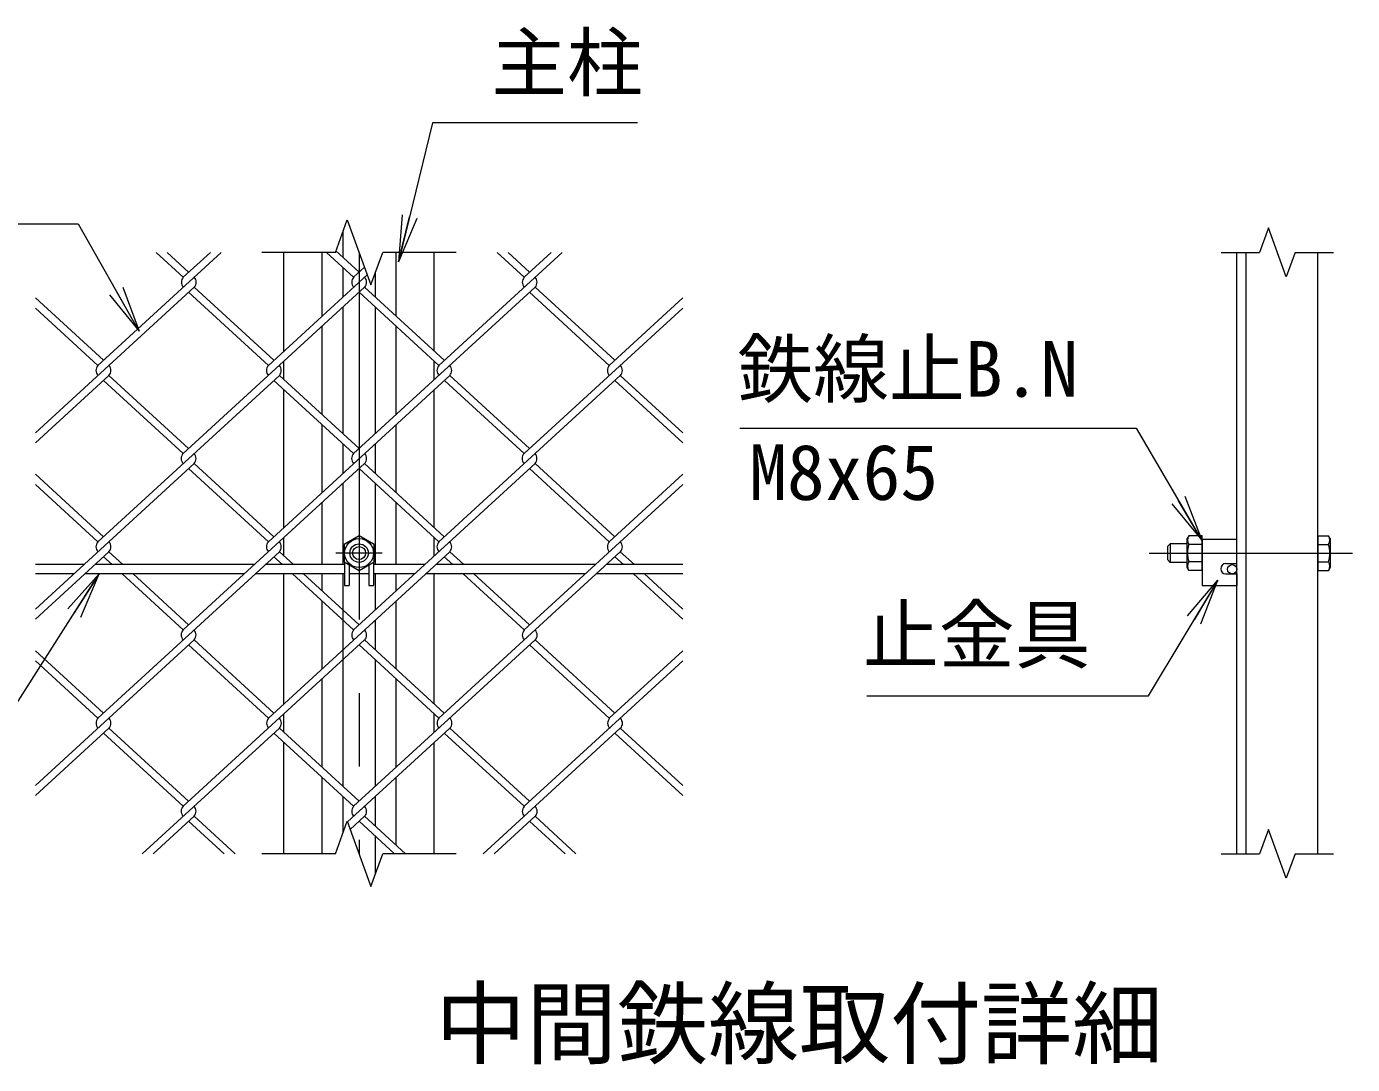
# Model space of a CAD drawing. Units: millimetres, scale not verified. Extents: x -4200 to 4200, y -2970 to 2970.
# Drawn here: x 1663 to 2810, y -1425 to -528 of the extents above; entities that cross this region are included whole.
import ezdxf
from ezdxf.enums import TextEntityAlignment as Align

# ---------------------------------------------------------------- set-up
doc = ezdxf.new("R2010")
doc.units = ezdxf.units.MM
doc.header["$LTSCALE"] = 10
doc.linetypes.add('USER1', pattern=[50.8, 31.75, -6.35, 6.35, -6.35])
for name, color, linetype, lineweight in [('0-0_D-STR1', 1, 'Continuous', 18), ('0-1_D-BMK', 2, 'USER1', 13), ('0-2_D-STR-DIM', 7, 'Continuous', 13), ('0-3_D-STR3', 3, 'Continuous', 13), ('0-7_D-STR-TXT', 7, 'Continuous', 13), ('0-8_0', 7, 'Continuous', 18), ('0-B_D-STR2', 7, 'Continuous', 13)]:
    doc.layers.add(name, color=color, linetype=linetype, lineweight=lineweight)
doc.layers.add('0-A_D-TTL-TXT', color=7, linetype='Continuous')
doc.styles.add('ＭＳ ゴシック', font='')
doc.styles.get('ＭＳ ゴシック').set_extended_font_data('MS Gothic')

# ---------------------------------------------------------------- blocks, each defined once
blk = doc.blocks.new('_Open')
at = {"layer": '0-8_0'}
blk.add_line((-10, 1.667), (0, 0), dxfattribs=at)
blk.add_lwpolyline([(-10, -1.667), (0, 0), (-10, 0)], dxfattribs=at)

msp = doc.modelspace()

# ---------------------------------------------------------------- linework, layer by layer
at = {"layer": '0-0_D-STR1'}
for p, q in [((1936.8, -705.11), (1936.8, -727.28)), ((1885.8, -808.35), (1885.8, -723.02)), ((1918.8, -778.11), (1918.8, -723.02)), ((1982.8, -778.11), (1982.8, -723.02)), ((2015.8, -808.35), (2015.8, -723.02)), ((2710.11, -1243.02), (2710.11, -723.02)), ((2718.11, -1243.02), (2718.11, -723.02)), ((2780.11, -1243.02), (2780.11, -723.02)), ((1936.8, -735.96), (1936.8, -761.62)), ((1964.8, -740.94), (1964.8, -761.62)), ((1936.8, -770.3), (1936.8, -879.76)), ((1964.8, -770.3), (1964.8, -879.76)), ((1918.8, -863.26), (1918.8, -786.79)), ((1982.8, -863.26), (1982.8, -786.79)), ((1885.8, -833.03), (1885.8, -817.03)), ((2015.8, -833.03), (2015.8, -817.03)), ((1885.8, -960.83), (1885.8, -841.71)), ((2015.8, -960.83), (2015.8, -841.71)), ((1918.8, -930.59), (1918.8, -871.95)), ((1982.8, -930.59), (1982.8, -871.95)), ((1936.8, -888.44), (1936.8, -914.1)), ((1964.8, -888.44), (1964.8, -914.1)), ((1936.8, -922.78), (1936.8, -993.02)), ((1964.8, -922.78), (1964.8, -993.02)), ((1918.8, -993.02), (1918.8, -939.27)), ((1982.8, -993.02), (1982.8, -939.27)), ((1885.8, -985.5), (1885.8, -969.51)), ((2015.8, -985.5), (2015.8, -969.51)), ((1885.8, -1113.31), (1885.8, -1001.02)), ((1918.8, -1015.74), (1918.8, -1001.02)), ((1936.8, -1001.02), (1936.8, -1184.72)), ((1964.8, -1001.02), (1964.8, -1032.24)), ((1982.8, -1015.74), (1982.8, -1001.02)), ((2015.8, -1113.31), (2015.8, -1001.02)), ((1918.8, -1083.07), (1918.8, -1024.42)), ((1982.8, -1083.07), (1982.8, -1024.42)), ((1964.8, -1040.92), (1964.8, -1066.58)), ((1964.8, -1075.26), (1964.8, -1184.72)), ((1918.8, -1168.22), (1918.8, -1091.75)), ((1982.8, -1168.22), (1982.8, -1091.75)), ((1885.8, -1137.98), (1885.8, -1121.99)), ((2015.8, -1137.98), (2015.8, -1121.99)), ((1885.8, -1243.02), (1885.8, -1146.66)), ((2015.8, -1243.02), (2015.8, -1146.66)), ((1918.8, -1243.02), (1918.8, -1176.9)), ((1982.8, -1235.55), (1982.8, -1176.9)), ((1936.8, -1193.4), (1936.8, -1225.11)), ((1964.8, -1193.4), (1964.8, -1219.05)), ((1964.8, -1227.74), (1964.8, -1260.94))]:
    msp.add_line(p, q, dxfattribs=at)
at = {"layer": '0-1_D-BMK'}
for p, q in [((1950.8, -723.02), (1950.8, -1243.02)), ((1970.8, -983.02), (1930.8, -983.02)), ((2634.12, -983.02), (2810.11, -983.02))]:
    msp.add_line(p, q, dxfattribs=at)
at = {"layer": '0-2_D-STR-DIM'}
for p, q in [((1930.28, -723.02), (1866.8, -723.02)), ((2034.8, -723.02), (1971.32, -723.02)), ((2696.61, -723.02), (2729.72, -723.02)), ((2760.5, -723.02), (2793.61, -723.02)), ((1930.28, -1243.02), (1866.8, -1243.02)), ((2034.8, -1243.02), (1971.32, -1243.02)), ((2696.61, -1243.02), (2729.72, -1243.02)), ((2760.5, -1243.02), (2793.61, -1243.02))]:
    msp.add_line(p, q, dxfattribs=at)
for points in [[(1930.28, -723.02), (1940.54, -694.83), (1961.06, -751.21), (1971.32, -723.02)], [(2760.5, -723.02), (2752.81, -744.17), (2737.42, -701.88), (2729.72, -723.02)], [(1930.28, -1243.02), (1940.54, -1214.83), (1961.06, -1271.21), (1971.32, -1243.02)], [(2760.5, -1243.02), (2752.81, -1264.17), (2737.42, -1221.88), (2729.72, -1243.02)]]:
    msp.add_lwpolyline(points, dxfattribs=at)
at = {"layer": '0-3_D-STR3'}
for p, q in [((1950.8, -968.01), (1937.8, -975.52)), ((1963.8, -975.52), (1950.8, -968.01)), ((2667.11, -995.52), (2667.11, -970.52)), ((2680.11, -998.04), (2680.11, -968.01)), ((2680.11, -971.02), (2680.11, -1011.02)), ((2680.11, -971.02), (2710.11, -971.02)), ((2780.11, -968.01), (2780.11, -998.04)), ((2780.11, -968.01), (2789.32, -968.01)), ((2790.71, -970.42), (2789.32, -968.01)), ((2790.71, -970.42), (2790.71, -995.62)), ((1937.8, -975.52), (1937.8, -990.53)), ((1963.8, -990.53), (1963.8, -975.52)), ((2652.51, -975.02), (2650.11, -977.42)), ((2650.11, -977.42), (2650.11, -988.62)), ((2667.11, -975.02), (2652.51, -975.02)), ((2680.11, -975.52), (2668.56, -975.52)), ((2780.11, -975.52), (2789.32, -975.52)), ((1712.69, -993.02), (1670.8, -993.02)), ((1860.14, -993.02), (1722.16, -993.02)), ((1938.3, -993.02), (1869.61, -993.02)), ((1937.8, -990.53), (1950.8, -998.04)), ((1938.3, -990.82), (1938.3, -1011.02)), ((1942.3, -993.13), (1942.3, -1011.02)), ((1950.8, -998.04), (1963.8, -990.53)), ((1959.3, -993.13), (1959.3, -1011.02)), ((1963.3, -990.82), (1963.3, -1011.02)), ((2007.6, -993.02), (1963.3, -993.02)), ((2155.05, -993.02), (2017.07, -993.02)), ((2230.8, -993.02), (2164.53, -993.02)), ((2667.11, -991.02), (2652.51, -991.02)), ((2680.11, -990.53), (2668.56, -990.53)), ((2700.61, -992.02), (2710.11, -992.02)), ((2780.11, -990.53), (2789.32, -990.53)), ((2790.71, -995.62), (2789.32, -998.04)), ((1703.96, -1001.02), (1670.8, -1001.02)), ((1851.41, -1001.02), (1713.43, -1001.02)), ((1938.3, -1001.02), (1860.88, -1001.02)), ((1959.3, -1001.02), (1942.3, -1001.02)), ((1998.87, -1001.02), (1963.3, -1001.02)), ((2146.32, -1001.02), (2008.34, -1001.02)), ((2230.8, -1001.02), (2155.79, -1001.02)), ((2700.61, -1001.02), (2710.11, -1001.02)), ((2710.11, -1001.02), (2710.11, -1011.02)), ((2780.11, -998.04), (2789.32, -998.04)), ((1938.3, -1011.02), (1942.3, -1011.02)), ((1959.3, -1011.02), (1963.3, -1011.02)), ((2680.11, -1011.02), (2710.11, -1011.02))]:
    msp.add_line(p, q, dxfattribs=at)
for points in [[(2680.11, -968.01), (2668.56, -968.01), (2667.11, -970.52)], [(2652.51, -975.02), (2652.51, -991.02), (2650.11, -988.62)], [(2680.11, -998.04), (2668.56, -998.04), (2667.11, -995.52)]]:
    msp.add_lwpolyline(points, dxfattribs=at)
for centre, radius in [((1950.8, -983.02), 12.5), ((1950.8, -983.02), 8), ((1950.8, -983.02), 5.6), ((2706.11, -997.02), 4)]:
    msp.add_circle(centre, radius, dxfattribs=at)
for centre, radius, start, end in [((2674.05, -971.77), 6.64, 145.61586, 214.38414), ((2783.84, -971.77), 6.64, 325.61585, 34.38415), ((2692.24, -983.02), 24.84, 162.4121, 197.5879), ((2765.64, -983.02), 24.84, 342.4121, 17.5879), ((2674.05, -994.28), 6.64, 145.61584, 214.38415), ((2700.61, -996.52), 4.5, 90, 270), ((2783.84, -994.28), 6.64, 325.61585, 34.38415)]:
    msp.add_arc(centre, radius, start, end, dxfattribs=at)
at = {"layer": '0-7_D-STR-TXT'}
for points in [[(2191.51, -611.15), (2014.19, -611.15), (1985.4, -729.19)], [(1402.26, -698.42), (1707.75, -698.42), (1759.44, -789.35)], [(2280.27, -875.09), (2623.07, -875.09), (2678.68, -969.99)], [(1474.98, -1111), (1655.86, -1111), (1724.76, -1002.71)], [(2389.97, -1106.33), (2633.79, -1106.33), (2692.66, -1008.14)]]:
    msp.add_lwpolyline(points, dxfattribs=at)
at = {"layer": '0-B_D-STR2'}
for p, q in [((1950.8, -740.11), (1930.75, -721.73)), ((1831.46, -723.02), (1724.88, -820.69)), ((1798.61, -744.45), (1775.23, -723.02)), ((1803.35, -740.11), (1784.7, -723.02)), ((1822.23, -723.02), (1798.73, -744.56)), ((1946.07, -744.45), (1922.69, -723.02)), ((2126.37, -723.02), (2019.79, -820.69)), ((2093.52, -744.45), (2070.14, -723.02)), ((2098.26, -740.11), (2079.61, -723.02)), ((2116.9, -723.02), (2093.52, -744.45)), ((1957.83, -742.34), (1872.34, -820.69)), ((1955.47, -735.84), (1946.07, -744.45)), ((1808.08, -753.13), (1670.8, -878.92)), ((1955.54, -753.13), (1798.61, -896.93)), ((1877.07, -816.35), (1808.08, -753.13)), ((2102.99, -753.13), (1946.07, -896.93)), ((2024.53, -816.35), (1955.54, -753.13)), ((2171.99, -816.35), (2102.99, -753.13)), ((1729.62, -816.35), (1670.8, -762.45)), ((1872.34, -820.69), (1803.35, -757.47)), ((2019.79, -820.69), (1950.8, -757.47)), ((2167.25, -820.69), (2098.26, -757.47)), ((2230.8, -762.45), (2167.25, -820.69)), ((1724.88, -820.69), (1670.8, -771.13)), ((2230.8, -771.13), (2093.52, -896.93)), ((1734.36, -829.37), (1670.8, -887.6)), ((1881.81, -829.37), (1724.88, -973.17)), ((1798.61, -896.93), (1729.62, -833.71)), ((1803.35, -892.59), (1734.36, -829.37)), ((2029.27, -829.37), (1872.34, -973.17)), ((1946.06, -896.93), (1877.07, -833.71)), ((1950.8, -892.59), (1881.81, -829.37)), ((2176.72, -829.37), (2019.79, -973.17)), ((2093.52, -896.93), (2024.94, -834.09)), ((2098.26, -892.59), (2029.27, -829.37)), ((2230.8, -887.6), (2171.99, -833.71)), ((2230.8, -878.92), (2176.72, -829.37)), ((1808.08, -905.61), (1670.8, -1031.4)), ((1955.54, -905.61), (1798.61, -1049.41)), ((1877.07, -968.83), (1808.08, -905.61)), ((2102.99, -905.61), (1946.07, -1049.41)), ((2024.53, -968.83), (1955.54, -905.61)), ((2171.99, -968.83), (2102.99, -905.61)), ((1729.62, -968.83), (1670.8, -914.93)), ((1872.34, -973.17), (1803.35, -909.95)), ((2019.79, -973.17), (1950.8, -909.95)), ((2167.25, -973.17), (2098.26, -909.95)), ((2230.8, -914.93), (2167.25, -973.17)), ((1724.88, -973.17), (1670.8, -923.61)), ((2230.8, -923.61), (2093.52, -1049.41)), ((1734.36, -981.85), (1670.8, -1040.08)), ((1881.81, -981.85), (1724.88, -1125.65)), ((1737.08, -993.02), (1729.62, -986.19)), ((1746.55, -993.02), (1734.36, -981.85)), ((2029.27, -981.85), (1872.34, -1125.65)), ((1884.53, -993.02), (1877.07, -986.19)), ((1894.01, -993.02), (1881.81, -981.85)), ((2176.72, -981.85), (2019.79, -1125.65)), ((2031.99, -993.02), (2024.53, -986.19)), ((2041.46, -993.02), (2029.27, -981.85)), ((2179.45, -993.02), (2171.99, -986.19)), ((2188.92, -993.02), (2176.72, -981.85)), ((1798.61, -1049.41), (1745.81, -1001.02)), ((1803.35, -1045.07), (1755.28, -1001.02)), ((1946.07, -1049.41), (1893.27, -1001.02)), ((1950.8, -1045.07), (1902.74, -1001.02)), ((2093.52, -1049.41), (2040.72, -1001.02)), ((2098.26, -1045.07), (2050.19, -1001.02)), ((2230.8, -1040.08), (2188.18, -1001.02)), ((2230.8, -1031.4), (2197.65, -1001.02)), ((1808.08, -1058.09), (1670.8, -1183.88)), ((1955.54, -1058.09), (1798.61, -1201.89)), ((1872.34, -1125.65), (1803.35, -1062.43)), ((1877.07, -1121.31), (1808.08, -1058.09)), ((2102.99, -1058.09), (1946.07, -1201.89)), ((2019.79, -1125.65), (1950.8, -1062.43)), ((2024.53, -1121.31), (1955.54, -1058.09)), ((2167.25, -1125.65), (2098.26, -1062.43)), ((2171.99, -1121.31), (2102.99, -1058.09)), ((1729.62, -1121.31), (1670.8, -1067.41)), ((1724.88, -1125.65), (1670.8, -1076.09)), ((2230.8, -1076.09), (2093.52, -1201.89)), ((2230.8, -1067.41), (2167.25, -1125.65)), ((1734.36, -1134.33), (1670.8, -1192.56)), ((1803.35, -1197.55), (1734.36, -1134.33)), ((1881.81, -1134.33), (1763.19, -1243.02)), ((1950.8, -1197.55), (1881.81, -1134.33)), ((2029.27, -1134.33), (1940.76, -1215.43)), ((2098.26, -1197.55), (2029.27, -1134.33)), ((2176.72, -1134.33), (2058.1, -1243.02)), ((2230.8, -1183.88), (2176.72, -1134.33)), ((1798.61, -1201.89), (1729.62, -1138.67)), ((1946.07, -1201.89), (1877.07, -1138.67)), ((2093.52, -1201.89), (2024.53, -1138.67)), ((2230.8, -1192.56), (2171.99, -1138.67)), ((1808.08, -1210.57), (1772.66, -1243.02)), ((1834.03, -1243.02), (1803.35, -1214.91)), ((1843.5, -1243.02), (1808.08, -1210.57)), ((1955.54, -1210.57), (1943.13, -1221.94)), ((1981.49, -1243.02), (1950.8, -1214.91)), ((1990.96, -1243.02), (1955.54, -1210.57)), ((2102.99, -1210.57), (2067.57, -1243.02)), ((2128.94, -1243.02), (2098.26, -1214.91)), ((2138.42, -1243.02), (2102.99, -1210.57))]:
    msp.add_line(p, q, dxfattribs=at)
for centre, start, end in [((1803.45, -748.91), 137.5, 222.5), ((1803.45, -748.91), 317.5, 42.5), ((1950.91, -748.91), 137.5, 222.5), ((1950.91, -748.91), 317.5, 42.5), ((2098.36, -748.91), 137.5, 222.5), ((2098.36, -748.91), 317.5, 42.5), ((1729.62, -825.03), 137.5, 222.5), ((1729.62, -825.03), 317.5, 42.5), ((1877.07, -825.03), 137.5, 222.5), ((1877.07, -825.03), 317.5, 42.5), ((2024.53, -825.03), 137.5, 222.5), ((2024.53, -825.03), 317.5, 42.5), ((2172.09, -825.15), 137.5, 222.5), ((2172.09, -825.15), 317.5, 42.5), ((1803.33, -901.28), 137.5, 222.5), ((1803.33, -901.28), 317.5, 42.5), ((1950.79, -901.28), 137.5, 222.5), ((1950.79, -901.28), 317.5, 42.5), ((2098.25, -901.28), 137.5, 222.5), ((2098.25, -901.28), 317.5, 42.5), ((1729.62, -977.51), 137.5, 222.5), ((1729.62, -977.51), 317.5, 42.5), ((1877.07, -977.51), 137.5, 222.5), ((1877.07, -977.51), 317.5, 42.5), ((2024.53, -977.51), 137.5, 222.5), ((2024.53, -977.51), 317.5, 42.5), ((2172.09, -977.63), 137.5, 222.5), ((2172.09, -977.63), 317.5, 42.5), ((1803.33, -1053.76), 137.5, 222.5), ((1803.33, -1053.76), 317.5, 42.5), ((1950.92, -1053.86), 137.5, 222.5), ((1950.92, -1053.86), 317.5, 42.5), ((2098.38, -1053.86), 137.5, 222.5), ((2098.38, -1053.86), 317.5, 42.5), ((1729.74, -1130.1), 137.5, 222.5), ((1729.74, -1130.1), 317.5, 42.5), ((1877.19, -1130.1), 137.5, 222.5), ((1877.19, -1130.1), 317.5, 42.5), ((2024.65, -1130.1), 137.5, 222.5), ((2024.65, -1130.1), 317.5, 42.5), ((2172.21, -1130.21), 137.5, 222.5), ((2172.21, -1130.21), 317.5, 42.5), ((1803.33, -1206.24), 137.5, 222.5), ((1803.33, -1206.24), 317.5, 42.5), ((1950.92, -1206.33), 137.5, 222.5), ((1950.92, -1206.33), 317.5, 42.5), ((2098.38, -1206.33), 137.5, 222.5), ((2098.38, -1206.33), 317.5, 42.5)]:
    msp.add_arc(centre, 6.42, start, end, dxfattribs=at)

# ---------------------------------------------------------------- block references
at = {"layer": '0-7_D-STR-TXT', "xscale": 4, "yscale": 4}
for p, rotation in [((1984.92, -731.13), 256.28935), ((1760.42, -791.09), 299.61327), ((2679.69, -971.72), 300.37182), ((1725.83, -1001.02), 57.53248), ((2693.69, -1006.43), 59.05204)]:
    msp.add_blockref('_Open', p, dxfattribs=dict(at, rotation=rotation))

# ---------------------------------------------------------------- texts
at = {"layer": '0-7_D-STR-TXT', "style": 'ＭＳ ゴシック'}
for s, p in [('主柱', (2065.12, -597.42)), ('鉄線止B.N', (2277.98, -862.25)), ('M8x65', (2288.17, -951.5)), ('止金具', (2386.67, -1092.1))]:
    msp.add_text(s, height=48.09, dxfattribs=at).set_placement(p, align=Align.BOTTOM_LEFT)
at = {"layer": '0-A_D-TTL-TXT', "style": 'ＭＳ ゴシック'}
msp.add_text('中間鉄線取付詳細', height=57.7, dxfattribs=at).set_placement((2016.58, -1435.94), align=Align.BOTTOM_LEFT)

doc.saveas('drawing.dxf')
